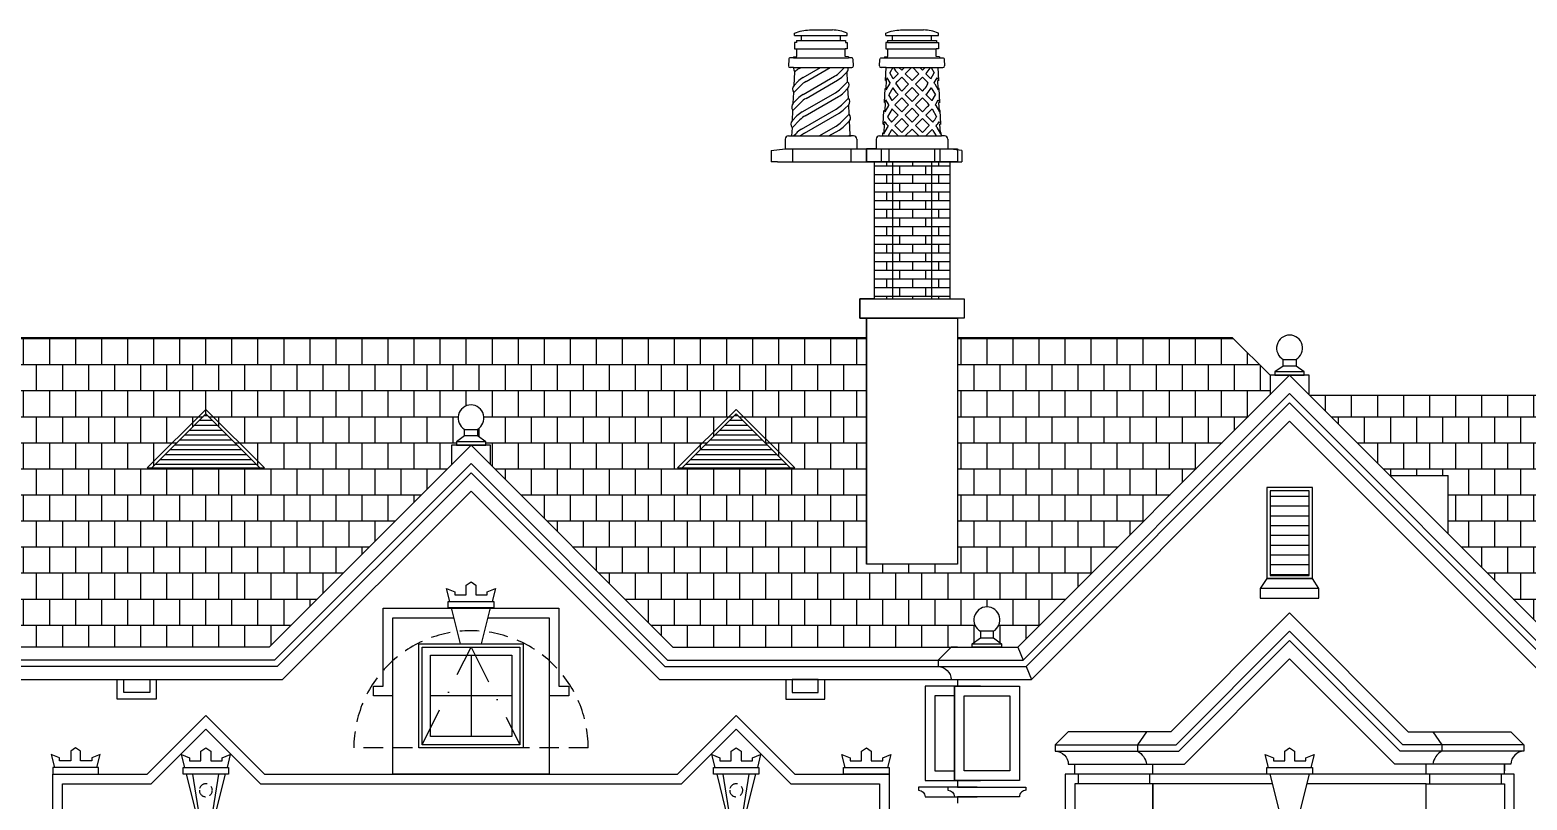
# Model space of a CAD drawing. Extents: x -1876 to 125, y 7132 to 7649.
# Drawn here: x -650.6 to -190.7, y 7373.9 to 7610.4 of the extents above; entities that cross this region are included whole.
import ezdxf

# ---------------------------------------------------------------- set-up
doc = ezdxf.new("R2010")
doc.units = 0
doc.header["$LTSCALE"] = 48
doc.header["$MEASUREMENT"] = 0
doc.linetypes.add('DASHDOT2', pattern=[0.5, 0.25, -0.125, 0, -0.125])
doc.linetypes.add('HIDDEN2', pattern=[0.1875, 0.125, -0.0625])
doc.layers.get('0').update_dxf_attribs({"linetype": 'CONTINUOUS'})
for name, color, linetype in [('CO1', 1, 'CONTINUOUS'), ('CO2', 2, 'CONTINUOUS'), ('CO253', 253, 'CONTINUOUS'), ('CO3', 3, 'CONTINUOUS'), ('CO4', 4, 'CONTINUOUS')]:
    doc.layers.add(name, color=color, linetype=linetype)
pattern_1 = [(0, (-528.555, 1387.609), (0, 8), []), (90, (-528.5552, 1387.609), (-4, 8), [8, -8])]

# ---------------------------------------------------------------- blocks, each defined once
blk = doc.blocks.new('SCONCE')
at = {"color": 1}
for p, q in [((-2.25, 0), (-4, 11)), ((2.25, 0), (4, 11))]:
    blk.add_line(p, q, dxfattribs=at)
blk.add_lwpolyline([(-6, 11), (6, 11), (3.25, 0), (-3.25, 0)], close=True)
at = {"color": 1, "linetype": 'HIDDEN2', "ltscale": 0.5}
blk.add_circle((0, 6), 2, dxfattribs=at)
blk = doc.blocks.new('VENT_TRIANGLE')
at = {"layer": 'CO253'}
h = blk.add_hatch(dxfattribs=at)
h.set_pattern_fill('ANSI31', color=256, scale=12, angle=315, style=0)
h.set_pattern_definition([(0, (4429.3664, -6184.9974), (4e-16, 1.5), [])])
h.paths.add_polyline_path([(16.59, 0), (0, 16.59), (-16.59, 0)])
for q in [(-18, 0), (18, 0)]:
    blk.add_line((0, 18), q)
at = {"layer": 'CO2'}
for p, q in [((0, 16.59), (-16.59, 0)), ((0, 16.59), (16.59, 0)), ((-18, 0), (18, 0))]:
    blk.add_line(p, q, dxfattribs=at)
blk = doc.blocks.new('CHIMNEY_POTS')
at = {"layer": 'CO1'}
for p, q in [((-20.732472, 28.677375), (-20.173669, 29)), ((-19.476405, 25.938464), (-14.173669, 29)), ((-18.555383, 24.738165), (-11.173669, 29)), ((-6.748815, 29), (-8.155766, 27.593049)), ((-5.937344, 27.690151), (-7.234745, 26.39275)), ((6.321482, 28.880815), (6.252671, 29)), ((6.390294, 29), (6.321482, 28.880815)), ((8.122344, 29), (7.187508, 27.380815)), ((10.818019, 28.156301), (9.97432, 29)), ((10.818019, 28.156301), (11.661719, 29)), ((11.87868, 27.095641), (13.783039, 29)), ((16.12132, 27.095641), (14.216961, 29)), ((17.181981, 28.156301), (16.338281, 29)), ((17.181981, 28.156301), (18.02568, 29)), ((19.575501, 28.814007), (19.682885, 29)), ((19.877656, 29), (20.812492, 27.380815)), ((21.609706, 29), (21.678518, 28.880815)), ((21.678518, 28.880815), (21.747329, 29)), ((-22.367787, 21.311267), (-20.212237, 23.466816)), ((-22.261217, 23.539157), (-21.133259, 24.667115)), ((-19.483274, 20.738345), (-9.81262, 26.3217)), ((-18.562253, 19.538047), (-8.891599, 25.121401)), ((-5.792309, 24.658126), (-7.913891, 22.536543)), ((6.321482, 25.880815), (5.808275, 24.991914)), ((7.036405, 23.989181), (5.959513, 22.12395)), ((7.230013, 24.307194), (6.321482, 25.880815)), ((8.232888, 25.570165), (7.187508, 27.380815)), ((8.307754, 25.646036), (9.757694, 27.095975)), ((9.335526, 23.660338), (9.02552, 24.197285)), ((9.508053, 24.725014), (10.818019, 26.03498)), ((9.757359, 27.095641), (9.695848, 27.157152)), ((12.93934, 23.91366), (10.818019, 26.03498)), ((10.818019, 21.79234), (12.93934, 23.91366)), ((14, 24.97432), (11.87868, 27.095641)), ((14, 24.97432), (16.12132, 27.095641)), ((15.06066, 23.91366), (17.181981, 26.03498)), ((17.181981, 21.79234), (15.06066, 23.91366)), ((18.491947, 24.725014), (17.181981, 26.03498)), ((18.242641, 27.095641), (18.304152, 27.157152)), ((19.692246, 25.646036), (18.242641, 27.095641)), ((18.664474, 23.660338), (18.97448, 24.197285)), ((19.767112, 25.570165), (20.812492, 27.380815)), ((20.769987, 24.307194), (21.678518, 25.880815)), ((20.963595, 23.989181), (22.040487, 22.12395)), ((21.678518, 25.880815), (22.191725, 24.991914)), ((-22.522113, 18.085012), (-21.140128, 19.466996)), ((-19.738889, 15.394614), (-9.570745, 21.265194)), ((-18.817867, 14.194315), (-8.649723, 20.064896)), ((-5.550433, 19.60162), (-7.672015, 17.480038)), ((-5.695468, 22.633645), (-6.992869, 21.336245)), ((5.959513, 19.12395), (5.488565, 18.308243)), ((5.959513, 22.12395), (5.693156, 22.585295)), ((6.742082, 17.768502), (5.959513, 19.12395)), ((8.091321, 22.816348), (6.825539, 20.62395)), ((7.860308, 18.831677), (6.825539, 20.62395)), ((7.988044, 18.962365), (9.757359, 20.73168)), ((8.135228, 22.739317), (8.091037, 22.815857)), ((9.188343, 18.041343), (10.818019, 19.671019)), ((9.757359, 20.73168), (9.406577, 21.082462)), ((10.818019, 21.79234), (10.606875, 22.003484)), ((12.93934, 17.549699), (10.818019, 19.671019)), ((11.87868, 20.73168), (14, 22.853)), ((14, 18.610359), (11.87868, 20.73168)), ((16.12132, 20.73168), (14, 22.853)), ((14, 18.610359), (16.12132, 20.73168)), ((15.06066, 17.549699), (17.181981, 19.671019)), ((17.181981, 21.79234), (17.393125, 22.003484)), ((18.811657, 18.041343), (17.181981, 19.671019)), ((18.242641, 20.73168), (18.593423, 21.082462)), ((20.011956, 18.962365), (18.242641, 20.73168)), ((19.864772, 22.739317), (19.908963, 22.815857)), ((19.908679, 22.816348), (21.174461, 20.62395)), ((20.139692, 18.831677), (21.174461, 20.62395)), ((21.257918, 17.768502), (22.040487, 19.12395)), ((22.040487, 22.12395), (22.306844, 22.585295)), ((22.040487, 19.12395), (22.511435, 18.308243)), ((-22.777728, 12.74128), (-21.395743, 14.123265)), ((-22.628683, 15.857121), (-20.219107, 18.266698)), ((-19.994504, 10.050882), (-9.328869, 16.208689)), ((-19.073482, 8.850583), (-8.407848, 15.00839)), ((-5.313357, 14.645447), (-7.678885, 12.279919)), ((-5.453593, 17.57714), (-6.750994, 16.279739)), ((5.597544, 15.367084), (5.369613, 15.761872)), ((6.716695, 17.30551), (5.597544, 15.367084)), ((7.854116, 16.275581), (6.46357, 13.867084)), ((6.549234, 13.718708), (6.46357, 13.867084)), ((7.668334, 12.278693), (9.757359, 14.367719)), ((9.757359, 14.367719), (8.013431, 16.111647)), ((10.818019, 15.428379), (9.213729, 17.032669)), ((10.818019, 15.428379), (12.93934, 17.549699)), ((11.87868, 14.367719), (14, 16.489039)), ((14, 12.246398), (11.87868, 14.367719)), ((16.12132, 14.367719), (14, 16.489039)), ((14, 12.246398), (16.12132, 14.367719)), ((17.181981, 15.428379), (15.06066, 17.549699)), ((17.181981, 15.428379), (18.786271, 17.032669)), ((18.242641, 14.367719), (19.986569, 16.111647)), ((20.331666, 12.278693), (18.242641, 14.367719)), ((20.145884, 16.275581), (21.53643, 13.867084)), ((21.283305, 17.30551), (22.402456, 15.367084)), ((21.450766, 13.718708), (21.53643, 13.867084)), ((22.402456, 15.367084), (22.630387, 15.761872)), ((-22.884298, 10.51339), (-20.474722, 12.922966)), ((-14.546736, 8), (-9.335739, 11.00857)), ((-11.546736, 8), (-8.414717, 9.808271)), ((-5.216517, 12.620967), (-6.757863, 11.07962)), ((5.606166, 12.382018), (5.168855, 11.624572)), ((6.396985, 10.621839), (5.236477, 8.61178)), ((7.597284, 9.700817), (6.615316, 8)), ((6.681967, 11.07915), (6.620285, 11.140832)), ((9.761117, 8), (7.771959, 9.989158)), ((10.818019, 9.064418), (8.696699, 11.185738)), ((8.868633, 11.357672), (10.818019, 13.307058)), ((12.93934, 11.185738), (10.818019, 13.307058)), ((10.818019, 9.064418), (12.93934, 11.185738)), ((11.904871, 8.029948), (14, 10.125078)), ((16.095129, 8.029948), (14, 10.125078)), ((15.06066, 11.185738), (17.181981, 13.307058)), ((17.181981, 9.064418), (15.06066, 11.185738)), ((19.131367, 11.357672), (17.181981, 13.307058)), ((17.181981, 9.064418), (19.300687, 11.183125)), ((18.238883, 8), (20.228041, 9.989158)), ((20.402716, 9.700817), (21.384684, 8)), ((21.318033, 11.07915), (21.379715, 11.140832)), ((21.603015, 10.621839), (22.763523, 8.61178)), ((22.393834, 12.382018), (22.831145, 11.624572)), ((-22.430891, 8), (-21.651358, 8.779533)), ((5.156088, 8.747893), (5.044793, 8.940662)), ((9.753602, 8), (9.757359, 8.003758)), ((11.882437, 8), (11.87868, 8.003758)), ((16.117563, 8), (16.12132, 8.003758)), ((18.246398, 8), (18.242641, 8.003758)), ((22.843912, 8.747893), (22.955207, 8.940662))]:
    blk.add_line(p, q, dxfattribs=at)
for centre, start, end in [((-16.732472, 21.749171), 120, 131.768214), ((15.352702, 32.814007), 208.473408, 225), ((12.647298, 32.814007), 315, 330), ((-15.476405, 19.010261), 120, 135), ((-14.555383, 17.809962), 120, 135), ((-13.81262, 33.249903), 300, 315), ((-12.891599, 32.049604), 300, 315), ((13.964609, 19.989181), 147.333276, 150), ((13.964609, 19.989181), 135, 135.763402), ((15.164907, 19.06816), 135, 140.123074), ((16.26373, 27.660338), 210, 225), ((11.73627, 27.660338), 315, 330), ((12.835093, 19.06816), 39.876926, 45), ((14.035391, 19.989181), 44.236598, 45), ((14.035391, 19.989181), 30, 32.666724), ((-15.483274, 13.810142), 120, 135), ((-14.562253, 12.609843), 120, 135), ((-13.570745, 28.193398), 300, 315), ((-12.649723, 26.993099), 300, 315), ((13.644898, 13.30551), 135, 136.308846), ((15.063431, 26.739317), 210, 225), ((12.936569, 26.739317), 315, 330), ((14.355102, 13.30551), 43.691154, 45), ((-15.738889, 8.46641), 120, 135), ((-14.817867, 7.266112), 120, 135), ((-13.328869, 23.136892), 300, 315), ((-12.407848, 21.936593), 300, 315), ((13.644898, 13.30551), 147.894313, 150), ((13.670285, 21.768502), 210, 211.761949), ((13.670285, 21.768502), 223.362759, 225), ((14.845197, 12.384489), 135, 139.763123), ((14.870584, 22.689523), 219.954582, 225), ((13.129416, 22.689523), 315, 320.045418), ((13.154803, 12.384489), 40.236877, 45), ((14.329715, 21.768502), 315, 316.637241), ((14.329715, 21.768502), 328.238051, 330), ((14.355102, 13.30551), 30, 32.105687), ((-15.994504, 3.122679), 120, 135), ((-13.335739, 17.936773), 300, 315), ((-12.414717, 16.736475), 300, 315), ((12.277139, 16.797687), 213.501483, 225), ((13.325188, 6.621839), 146.136654, 150), ((13.477437, 17.718708), 210, 223.131269), ((14.525487, 5.700817), 147.585359, 150), ((13.325188, 6.621839), 135, 135.327104), ((14.525487, 5.700817), 135, 136.741708), ((13.474513, 5.700817), 43.258292, 45), ((13.474513, 5.700817), 30, 32.414641), ((14.674812, 6.621839), 44.703369, 45), ((14.522563, 17.718708), 316.868731, 330), ((14.674812, 6.621839), 30, 33.863346), ((15.722861, 16.797687), 315, 326.498517), ((-15.073482, 1.92238), 120, 130.562022), ((-9.575801, 14.911423), 300, 304.7852), ((12.084291, 12.747893), 210, 211.132181), ((15.915709, 12.747893), 328.867819, 330)]:
    blk.add_arc(centre, 8, start, end, dxfattribs=at)
at = {"layer": 'CO2'}
for p, q in [((-20, 37.345872), (-20, 38.895862)), ((-8, 37.345872), (-8, 38.895862)), ((8, 37.345872), (8, 38.895862)), ((20, 37.345872), (20, 38.895862)), ((-21.410324, 34.788388), (-6.589676, 34.788388)), ((6.482992, 36.725875), (21.517008, 36.725875)), ((6.589676, 34.788388), (21.410324, 34.788388)), ((-22.425436, 32), (-5.574564, 32)), ((-22.390917, 29), (-5.631955, 29)), ((5.574564, 32), (22.425436, 32)), ((6, 29), (22, 29)), ((-23, 8), (-4.754348, 8)), ((4.995475, 8), (23, 8)), ((-25, 4), (-3, 4)), ((-22.656854, 0), (-22.656854, 4)), ((-4.656854, 0), (-4.656854, 4)), ((0, 0), (0, 4)), ((3, 4), (25, 4)), ((4.656854, 0), (4.656854, 4)), ((22.656854, 0), (22.656854, 4))]:
    blk.add_line(p, q, dxfattribs=at)
at = {"layer": 'CO3'}
blk.add_line((-27.313708, 0), (27.313708, 0), dxfattribs=at)
at = {"layer": 'CO4'}
for p, q in [((-22.085718, 38.895862), (-5.914282, 38.895862)), ((-21.517008, 37.345872), (-6.482992, 37.345872)), ((-17.516437, 40.547125), (-10.483563, 40.547125)), ((5.914282, 38.895862), (22.085718, 38.895862)), ((6.482992, 37.345872), (21.517008, 37.345872)), ((10.483563, 40.547125), (17.516437, 40.547125)), ((-22.425436, 32.338015), (-22.425436, 32)), ((-22.085718, 34.788388), (-21.410324, 34.788388)), ((-5.914282, 34.788388), (-6.589676, 34.788388)), ((-5.574564, 32.338015), (-5.574564, 32)), ((5.574564, 32.338015), (5.574564, 32)), ((5.914282, 34.788388), (6.589676, 34.788388)), ((22.085718, 34.788388), (21.410324, 34.788388)), ((22.425436, 32.338015), (22.425436, 32)), ((-22.390917, 29), (-23.5, 29)), ((-22.425436, 32.143001), (-22.425436, 32)), ((-5.631955, 29), (-4.5, 29)), ((6, 29), (4.5, 29)), ((5.574564, 32.143001), (5.574564, 32)), ((5.808275, 24.991914), (6, 29)), ((22.190784, 24.993545), (22, 29)), ((22, 29), (23.5, 29)), ((5.808275, 24.991914), (6.05799, 24.979969)), ((6.05799, 24.979969), (5.94287, 22.57335)), ((22.190784, 24.993545), (21.941067, 24.981653)), ((22.05585, 22.571192), (21.941067, 24.981653)), ((5.488565, 18.308243), (5.693156, 22.585295)), ((5.693156, 22.585295), (5.94287, 22.57335)), ((22.305567, 22.583083), (22.05585, 22.571192)), ((22.508924, 18.312592), (22.305567, 22.583083)), ((5.168855, 11.624572), (5.366767, 15.762008)), ((5.369613, 15.761872), (5.616482, 15.750063)), ((5.488565, 18.308243), (5.738279, 18.296298)), ((5.738279, 18.296298), (5.616482, 15.750063)), ((22.511435, 18.308243), (22.259419, 18.296242)), ((22.38067, 15.749981), (22.259419, 18.296242)), ((22.630387, 15.761872), (22.38067, 15.749981)), ((22.827065, 11.63164), (22.630387, 15.761872)), ((-22.884298, 10.51339), (-23.004525, 8)), ((5.168855, 11.624572), (5.418569, 11.612627)), ((5.418569, 11.612627), (5.290196, 8.928923)), ((22.827065, 11.63164), (22.577348, 11.619748)), ((22.705205, 8.934755), (22.577348, 11.619748)), ((-25, 7), (-25, 4)), ((-24, 8), (-23.004525, 8)), ((-4, 8), (-4.754348, 8)), ((-3, 7), (-3, 4)), ((2.995475, 7), (2.995475, 4)), ((3.995475, 8), (4.99095, 8)), ((4.995475, 8), (5.040481, 8.940868)), ((5.044793, 8.940662), (5.290196, 8.928923)), ((22.954922, 8.946646), (22.705205, 8.934755)), ((23, 8), (22.954922, 8.946646)), ((24, 8), (23.004525, 8)), ((25, 7), (25, 4)), ((-29.3125, 3.5), (-25, 4)), ((-29.3125, 3.5), (-29.3125, 0)), ((-27.313708, 0), (-29.3125, 0)), ((-3, 4), (3, 4)), ((29.3125, 3.5), (25, 4)), ((27.313708, 0), (29.3125, 0)), ((29.3125, 3.5), (29.3125, 0))]:
    blk.add_line(p, q, dxfattribs=at)
for points in [[(-22.085718, 38.895862), (-22.085718, 39.567524, -0.10599), (-17.516437, 40.547125, -0.10599)], [(-5.914282, 38.895862), (-5.914282, 39.567524, 0.10599), (-10.483563, 40.547125, 0.10599)], [(5.914282, 38.895862), (5.914282, 39.567524, -0.10599), (10.483563, 40.547125, -0.10599)], [(22.085718, 38.895862), (22.085718, 39.567524, 0.10599), (17.516437, 40.547125, 0.10599)], [(-22.425436, 32), (-23.375, 32, 0.414214), (-23.875, 31.5), (-24, 29.5)], [(-4, 29.5), (-4.125, 31.5, 0.414214), (-4.625, 32), (-5.574564, 32)], [(4, 29.5), (4.125, 31.5, -0.414214), (4.625, 32), (5.574564, 32)], [(22.425436, 32), (23.375, 32, -0.414214), (23.875, 31.5), (24, 29.5)]]:
    blk.add_lwpolyline(points, format="xyb", dxfattribs=at)
for points in [[(-21.517008, 37.345872), (-21.517008, 37.345872), (-21.517008, 37.345872), (-21.517008, 36.725875), (-22.085718, 36.725875), (-22.085718, 34.788388)], [(-6.482992, 37.345872), (-6.482992, 37.345872), (-6.482992, 37.345872), (-6.482992, 36.725875), (-5.914282, 36.725875), (-5.914282, 34.788388)], [(6.482992, 37.345872), (6.482992, 37.345872), (6.482992, 37.345872), (6.482992, 36.725875), (5.914282, 36.725875), (5.914282, 34.788388)], [(21.517008, 37.345872), (21.517008, 37.345872), (21.517008, 37.345872), (21.517008, 36.725875), (22.085718, 36.725875), (22.085718, 34.788388)], [(-22.425436, 32.338015), (-21.410324, 32.408999), (-21.410324, 34.788388)], [(-5.574564, 32.338015), (-6.589676, 32.408999), (-6.589676, 34.788388)], [(5.574564, 32.338015), (6.589676, 32.408999), (6.589676, 34.788388)], [(22.425436, 32.338015), (21.410324, 32.408999), (21.410324, 34.788388)], [(-22.261217, 23.539157), (-22.061423, 27.715937)], [(-5.792309, 24.658126), (-5.937344, 27.690151)], [(-22.522113, 18.085012), (-22.367787, 21.311267)], [(-5.550433, 19.60162), (-5.695468, 22.633645)], [(-22.777728, 12.74128), (-22.628683, 15.857121)], [(-5.313357, 14.645447), (-5.453593, 17.57714)], [(-5.011789, 8.34105), (-5.216517, 12.620967)]]:
    blk.add_lwpolyline(points, dxfattribs=at)
for centre, radius, start, end in [((-23.5, 29.5), 0.5, 180, 270), ((-20.641794, 28.764524), 1.764902, 172.332627, 216.450862), ((-7.090552, 28.649544), 1.500108, 320.241773, 13.510324), ((-4.5, 29.5), 0.5, 270, 0), ((4.5, 29.5), 0.5, 180, 270), ((23.5, 29.5), 0.5, 270, 0), ((-20.948158, 22.359853), 1.764902, 138.071881, 216.450862), ((-6.848677, 23.593038), 1.500108, 320.241773, 45.235484), ((-6.606801, 18.536533), 1.500108, 320.241773, 45.235484), ((-21.209055, 16.905708), 1.764902, 138.071881, 216.450862), ((-6.369725, 13.58036), 1.500108, 320.241773, 45.235484), ((-21.46467, 11.561976), 1.764902, 138.071881, 216.450862), ((-24, 7), 1, 90, 180), ((-6.068157, 7.275963), 1.500108, 28.85907, 45.235484), ((-4, 7), 1, 0, 90), ((3.995475, 7), 1, 90, 180), ((24, 7), 1, 0, 90)]:
    blk.add_arc(centre, radius, start, end, dxfattribs=at)

msp = doc.modelspace()

# ---------------------------------------------------------------- hatches: boundary and pattern name
at = {"layer": 'CO1'}
h = msp.add_hatch(dxfattribs=at)
h.set_pattern_fill('ANSI31', color=256, scale=24, angle=135, style=0)
h.set_pattern_definition([(0, (3333.1224, 6648.1876), (4e-16, -3), [])])
h.paths.add_polyline_path([(-257.6, 7442.87), (-257.6, 7468.87), (-269.6, 7468.87), (-269.6, 7442.87)])
at = {"layer": 'CO253'}
h = msp.add_hatch(dxfattribs=at)
h.set_pattern_fill('AR-BRSTD', color=256, style=0)
h.set_pattern_definition([(0, (-4363.327, 6603.1876), (0, 2.667), []), (90, (-4363.327, 6603.1876), (-4, 2.667), [2.667, -2.667])])
h.paths.add_polyline_path([(-385.6, 7569.84), (-391.26, 7569.84), (-391.26, 7527.84), (-385.6, 7527.84)])
h.paths.add_polyline_path([(-385.6, 7527.84), (-373.6, 7527.84), (-373.6, 7569.84), (-385.6, 7569.84)])
h.paths.add_polyline_path([(-373.6, 7527.84), (-367.95, 7527.84), (-367.95, 7569.84), (-373.6, 7569.84)])
h = msp.add_hatch(dxfattribs=at)
h.set_pattern_fill('AR-B88', color=256, style=0)
h.set_pattern_definition(pattern_1)
h.paths.add_polyline_path([(-521.1, 7476.9), (-521.1, 7482.9), (-519.6, 7482.9), (-519.6, 7483.9), (-517.1, 7485.72), (-517.1, 7487.75, -3.732051), (-513.1, 7487.75), (-513.1, 7485.72), (-510.6, 7483.9), (-510.6, 7482.9), (-509.1, 7482.9), (-509.1, 7476.9), (-453.08, 7420.87), (-361.1, 7420.87), (-361.1, 7421.87), (-358.6, 7423.69), (-358.6, 7425.72, -3.732051), (-354.6, 7425.72), (-354.6, 7423.69), (-352.1, 7421.87), (-352.1, 7420.87), (-347.07, 7420.87), (-269.6, 7498.34), (-269.6, 7504.34), (-281.1, 7515.84), (-351.86, 7515.84), (-351.86, 7488.79, -0.414214), (-363.86, 7476.79), (-365.6, 7476.79), (-365.6, 7446.34), (-393.6, 7446.34), (-393.6, 7476.79), (-394.18, 7476.79, -0.414214), (-406.18, 7488.79), (-406.18, 7515.84), (-774.5, 7515.84), (-774.5, 7472.87), (-768.08, 7472.87), (-768.08, 7466.87), (-754.08, 7466.87), (-754.08, 7472.87), (-725.21, 7472.87), (-725.21, 7466.87), (-731.2, 7466.87), (-731.2, 7456.87), (-729.2, 7456.87), (-725.2, 7452.87), (-725.2, 7452.87), (-725.2, 7450.87, 0.414214), (-729.2, 7446.87), (-731.2, 7446.87), (-731.2, 7436.87), (-720.6, 7436.87), (-720.6, 7430.87), (-704.6, 7430.87), (-704.6, 7436.87), (-690.6, 7436.87), (-690.6, 7430.87), (-676.6, 7430.87), (-676.6, 7436.87), (-658.6, 7436.87), (-658.6, 7430.87), (-664.6, 7430.87), (-664.6, 7421.87), (-664.6, 7420.87), (-577.13, 7420.87)])
h.paths.add_polyline_path([(-613.16, 7475.86), (-596.57, 7492.44), (-579.99, 7475.86)], flags=16)
h.paths.add_polyline_path([(-450.22, 7475.86), (-433.63, 7492.44), (-417.05, 7475.86)], flags=16)
h.paths.add_polyline_path([(-393.6, 7515.84), (-406.18, 7515.84), (-406.18, 7488.79, 0.414214), (-394.18, 7476.79), (-393.6, 7476.79)], flags=17)
h.paths.add_polyline_path([(-351.86, 7515.84), (-365.6, 7515.84), (-365.6, 7476.79), (-363.86, 7476.79, 0.414214), (-351.86, 7488.79)], flags=16)
h = msp.add_hatch(dxfattribs=at)
h.set_pattern_fill('AR-B88', color=256, style=0)
h.set_pattern_definition(pattern_1)
h.paths.add_polyline_path([(-89.6, 7420.87), (25.34, 7420.87), (-6.12, 7498.19), (-89.6, 7498.19)])
h.paths.add_polyline_path([(-89.6, 7498.19), (-257.45, 7498.19), (-232.85, 7473.59), (-214.85, 7473.59), (-214.85, 7455.59), (-180.13, 7420.87), (-175.1, 7420.87), (-175.1, 7421.87), (-172.6, 7423.69), (-172.6, 7425.72, -3.732051), (-168.6, 7425.72), (-168.6, 7423.69), (-166.1, 7421.87), (-166.1, 7420.87), (-89.6, 7420.87)])
h.paths.add_polyline_path([(-137.35, 7449.59), (-173.35, 7449.59), (-155.35, 7467.59)], flags=16)

# ---------------------------------------------------------------- linework, layer by layer
at = {"layer": 'CO1'}
for p, q in [((-263.6, 7498.69), (-345.42, 7416.87)), ((-263.6, 7498.69), (-181.79, 7416.87)), ((-263.6, 7495.86), (-344.59, 7414.87)), ((-263.6, 7495.86), (-182.62, 7414.87)), ((-515.1, 7477.24), (-575.47, 7416.87)), ((-515.1, 7474.41), (-574.65, 7414.87)), ((-515.1, 7477.24), (-454.73, 7416.87)), ((-515.1, 7474.41), (-455.56, 7414.87)), ((-254.6, 7438.87), (-272.6, 7438.87)), ((-263.6, 7425.69), (-298.42, 7390.87)), ((-263.6, 7425.69), (-228.79, 7390.87)), ((-347.07, 7420.87), (-345.42, 7416.87)), ((-263.6, 7422.86), (-297.59, 7388.87)), ((-263.6, 7422.86), (-229.62, 7388.87)), ((-575.47, 7416.87), (-734.99, 7416.87)), ((-574.65, 7414.87), (-734.99, 7414.87)), ((-455.56, 7414.87), (-344.59, 7414.87)), ((-454.73, 7416.87), (-345.42, 7416.87)), ((-344.59, 7414.87), (-342.93, 7410.87)), ((-335.6, 7390.87), (-298.42, 7390.87)), ((-335.6, 7388.87), (-297.59, 7388.87)), ((-191.6, 7388.87), (-229.62, 7388.87)), ((-191.6, 7390.87), (-228.79, 7390.87))]:
    msp.add_line(p, q, dxfattribs=at)
at = {"layer": 'CO1', "linetype": 'HIDDEN2'}
msp.add_lwpolyline([(-551.1, 7389.87, -1), (-479.1, 7389.87)], format="xyb", close=True, dxfattribs=at)
at = {"layer": 'CO1'}
for points in [[(-500.1, 7390.87), (-530.1, 7390.87), (-530.1, 7420.87), (-500.1, 7420.87)], [(-363.6, 7405.87), (-349.6, 7405.87), (-349.6, 7382.87), (-363.6, 7382.87)]]:
    msp.add_lwpolyline(points, close=True, dxfattribs=at)
msp.add_lwpolyline([(-366.6, 7405.87), (-372.6, 7405.87), (-372.6, 7382.87), (-366.6, 7382.87)], dxfattribs=at)
at = {"layer": 'CO2'}
for p, q in [((-386.6, 7569.84), (-386.6, 7573.84)), ((-372.6, 7569.84), (-372.6, 7573.84)), ((-385.6, 7569.84), (-385.6, 7527.84)), ((-373.6, 7569.84), (-373.6, 7527.84)), ((-263.6, 7490.2), (-342.93, 7410.87)), ((-263.6, 7490.2), (-184.27, 7410.87)), ((-232.85, 7473.59), (-214.85, 7473.59)), ((-214.85, 7455.59), (-214.85, 7473.59)), ((-515.1, 7468.76), (-572.99, 7410.87)), ((-515.1, 7468.76), (-457.22, 7410.87)), ((-262.6, 7441.87), (-256.6, 7441.87)), ((-515.1, 7418.37), (-515.1, 7393.37)), ((-263.6, 7417.2), (-295.93, 7384.87)), ((-263.6, 7417.2), (-231.27, 7384.87)), ((-662.6, 7410.87), (-572.99, 7410.87)), ((-457.22, 7410.87), (-342.93, 7410.87)), ((-502.6, 7405.87), (-527.6, 7405.87)), ((-614.57, 7381.87), (-596.57, 7399.87)), ((-614.57, 7381.87), (-596.57, 7399.87)), ((-578.57, 7381.87), (-596.57, 7399.87)), ((-451.63, 7381.87), (-433.63, 7399.87)), ((-451.63, 7381.87), (-433.63, 7399.87)), ((-415.63, 7381.87), (-433.63, 7399.87)), ((-613.33, 7378.87), (-596.57, 7395.63)), ((-613.33, 7378.87), (-596.57, 7395.63)), ((-579.81, 7378.87), (-596.57, 7395.63)), ((-450.39, 7378.87), (-433.63, 7395.63)), ((-450.39, 7378.87), (-433.63, 7395.63)), ((-416.88, 7378.87), (-433.63, 7395.63)), ((-329.6, 7384.87), (-295.93, 7384.87)), ((-329.6, 7381.87), (-329.6, 7384.87)), ((-305.6, 7381.87), (-305.6, 7384.87)), ((-197.6, 7384.87), (-231.27, 7384.87)), ((-221.6, 7381.87), (-221.6, 7384.87)), ((-197.6, 7381.87), (-197.6, 7384.87)), ((-328.6, 7381.87), (-328.6, 7378.87)), ((-306.6, 7381.87), (-306.6, 7378.87)), ((-220.6, 7381.87), (-220.6, 7378.87)), ((-198.6, 7381.87), (-198.6, 7378.87))]:
    msp.add_line(p, q, dxfattribs=at)
at = {"layer": 'CO2', "color": 2}
for p, q in [((-518.35, 7421.87), (-521.1, 7432.87)), ((-511.85, 7421.87), (-509.1, 7432.87))]:
    msp.add_line(p, q, dxfattribs=at)
at = {"layer": 'CO2'}
for points in [[(-393.6, 7573.84), (-365.6, 7573.84), (-365.6, 7569.84), (-393.6, 7569.84)], [(-395.6, 7527.84), (-363.6, 7527.84), (-363.6, 7521.84), (-395.6, 7521.84)], [(-393.6, 7521.84), (-365.6, 7521.84), (-365.6, 7446.34), (-393.6, 7446.34)], [(-261.6, 7507.16), (-265.6, 7507.16), (-265.6, 7509.16), (-261.6, 7509.16)], [(-268.1, 7504.34), (-259.1, 7504.34), (-259.1, 7505.34), (-268.1, 7505.34)], [(-519.6, 7482.9), (-510.6, 7482.9), (-510.6, 7483.9), (-519.6, 7483.9)], [(-513.1, 7485.72), (-517.1, 7485.72), (-517.1, 7487.72), (-513.1, 7487.72)], [(-256.6, 7469.87), (-270.6, 7469.87), (-270.6, 7441.87), (-256.6, 7441.87)], [(-257.6, 7468.87), (-269.6, 7468.87), (-269.6, 7442.87), (-257.6, 7442.87)], [(-508.1, 7432.87), (-522.1, 7432.87), (-522.1, 7434.87), (-508.1, 7434.87)], [(-358.6, 7423.69), (-354.6, 7423.69), (-354.6, 7425.69), (-358.6, 7425.69)], [(-499.1, 7389.87), (-531.1, 7389.87), (-531.1, 7421.87), (-499.1, 7421.87)], [(-352.1, 7420.87), (-361.1, 7420.87), (-361.1, 7421.87), (-352.1, 7421.87)], [(-502.6, 7393.37), (-527.6, 7393.37), (-527.6, 7418.37), (-502.6, 7418.37)], [(-621.8, 7410.87), (-613.8, 7410.87), (-613.8, 7406.87), (-621.8, 7406.87)], [(-408.41, 7410.87), (-416.41, 7410.87), (-416.41, 7406.87), (-408.41, 7406.87)], [(-366.6, 7408.87), (-346.6, 7408.87), (-346.6, 7379.87), (-366.6, 7379.87)], [(-643.57, 7381.87), (-629.57, 7381.87), (-629.57, 7383.87), (-643.57, 7383.87)], [(-589.57, 7381.87), (-603.57, 7381.87), (-603.57, 7383.87), (-589.57, 7383.87)], [(-426.63, 7381.87), (-440.63, 7381.87), (-440.63, 7383.87), (-426.63, 7383.87)], [(-386.63, 7381.87), (-400.63, 7381.87), (-400.63, 7383.87), (-386.63, 7383.87)], [(-256.6, 7381.87), (-270.6, 7381.87), (-270.6, 7383.87), (-256.6, 7383.87)]]:
    msp.add_lwpolyline(points, close=True, dxfattribs=at)
for points in [[(-259.1, 7505.34), (-261.6, 7507.16), (-265.6, 7507.16), (-268.1, 7505.34)], [(-257.6, 7498.34), (-257.6, 7504.34), (-269.6, 7504.34), (-269.6, 7498.34)], [(-510.6, 7483.9), (-513.1, 7485.72), (-517.1, 7485.72), (-519.6, 7483.9)], [(-509.1, 7476.9), (-509.1, 7482.9), (-521.1, 7482.9), (-521.1, 7476.9)], [(-521.6, 7434.87), (-522.6, 7438.87), (-520.1, 7437.87), (-520.1, 7436.87), (-516.6, 7436.87), (-516.6, 7439.87), (-515.1, 7440.87), (-513.6, 7439.87), (-513.6, 7436.87), (-510.1, 7436.87), (-510.1, 7437.87), (-507.6, 7438.87), (-508.6, 7434.87)], [(-270.6, 7441.87), (-270.6, 7441.87), (-272.6, 7438.87), (-272.6, 7435.87), (-254.6, 7435.87), (-254.6, 7438.87), (-256.6, 7441.87), (-270.6, 7441.87)], [(-539.1, 7405.83), (-545.1, 7405.83), (-545.1, 7408.83), (-542.1, 7408.83), (-542.1, 7432.83), (-488.1, 7432.83), (-488.1, 7408.83), (-485.1, 7408.83), (-485.1, 7405.83), (-491.1, 7405.83)], [(-509.85, 7429.87), (-491.1, 7429.87), (-491.1, 7381.87), (-539.1, 7381.87), (-539.1, 7429.87), (-520.35, 7429.87)], [(-361.1, 7421.87), (-358.6, 7423.69), (-354.6, 7423.69), (-352.1, 7421.87)], [(-611.8, 7410.87), (-611.8, 7404.87), (-623.8, 7404.87), (-623.8, 7410.87)], [(-418.41, 7410.87), (-418.41, 7404.87), (-406.41, 7404.87), (-406.41, 7410.87)], [(-358.6, 7408.87), (-375.6, 7408.87), (-375.6, 7379.87), (-358.6, 7379.87)], [(-630.07, 7383.87), (-629.07, 7387.87), (-631.57, 7386.87), (-631.57, 7385.87), (-635.07, 7385.87), (-635.07, 7388.87), (-636.57, 7389.87), (-638.07, 7388.87), (-638.07, 7385.87), (-641.57, 7385.87), (-641.57, 7386.87), (-644.07, 7387.87), (-643.07, 7383.87)], [(-603.07, 7383.87), (-604.07, 7387.87), (-601.57, 7386.87), (-601.57, 7385.87), (-598.07, 7385.87), (-598.07, 7388.87), (-596.57, 7389.87), (-595.07, 7388.87), (-595.07, 7385.87), (-591.57, 7385.87), (-591.57, 7386.87), (-589.07, 7387.87), (-590.07, 7383.87)], [(-440.13, 7383.87), (-441.13, 7387.87), (-438.63, 7386.87), (-438.63, 7385.87), (-435.13, 7385.87), (-435.13, 7388.87), (-433.63, 7389.87), (-432.13, 7388.87), (-432.13, 7385.87), (-428.63, 7385.87), (-428.63, 7386.87), (-426.13, 7387.87), (-427.13, 7383.87)], [(-400.13, 7383.87), (-401.13, 7387.87), (-398.63, 7386.87), (-398.63, 7385.87), (-395.13, 7385.87), (-395.13, 7388.87), (-393.63, 7389.87), (-392.13, 7388.87), (-392.13, 7385.87), (-388.63, 7385.87), (-388.63, 7386.87), (-386.13, 7387.87), (-387.13, 7383.87)], [(-270.1, 7383.87), (-271.1, 7387.87), (-268.6, 7386.87), (-268.6, 7385.87), (-265.1, 7385.87), (-265.1, 7388.87), (-263.6, 7389.87), (-262.1, 7388.87), (-262.1, 7385.87), (-258.6, 7385.87), (-258.6, 7386.87), (-256.1, 7387.87), (-257.1, 7383.87)], [(-640.57, 7364.87), (-646.57, 7364.87), (-646.57, 7367.87), (-643.57, 7367.87), (-643.57, 7381.87), (-614.57, 7381.87)], [(-640.57, 7300.87), (-640.57, 7378.87), (-613.33, 7378.87)], [(-579.81, 7378.87), (-450.39, 7378.87)], [(-578.57, 7381.87), (-451.63, 7381.87)], [(-416.88, 7378.87), (-389.63, 7378.87), (-389.63, 7300.87)], [(-415.63, 7381.87), (-386.63, 7381.87), (-386.63, 7367.87), (-383.63, 7367.87), (-383.63, 7364.87), (-389.63, 7364.87)], [(-197.6, 7364.87), (-191.6, 7364.87), (-191.6, 7367.87), (-194.6, 7367.87), (-194.6, 7381.87), (-332.6, 7381.87), (-332.6, 7367.87), (-335.6, 7367.87), (-335.6, 7364.87), (-329.6, 7364.87)], [(-305.6, 7256.87), (-305.6, 7378.87), (-329.6, 7378.87), (-329.6, 7256.87)], [(-268.85, 7378.87), (-305.6, 7378.87), (-305.6, 7300.87)], [(-266.85, 7370.87), (-269.6, 7381.87)], [(-257.6, 7381.87), (-260.35, 7370.87)], [(-221.6, 7300.87), (-221.6, 7378.87), (-258.35, 7378.87)], [(-221.6, 7256.87), (-221.6, 7378.87), (-197.6, 7378.87), (-197.6, 7256.87)]]:
    msp.add_lwpolyline(points, dxfattribs=at)
for points in [[(-305.6, 7394.87), (-307.6, 7394.87), (-310.35, 7390.87), (-310.35, 7388.87, -0.245462), (-307.6, 7384.87), (-305.6, 7384.87)], [(-221.6, 7394.87), (-219.6, 7394.87), (-216.85, 7390.87), (-216.85, 7388.87, 0.245462), (-219.6, 7384.87), (-221.6, 7384.87)], [(-359.6, 7377.87), (-377.6, 7377.87), (-377.6, 7376.87, -0.414214), (-375.6, 7374.87), (-359.6, 7374.87)], [(-365.6, 7377.87), (-344.6, 7377.87), (-344.6, 7376.87, 0.414214), (-346.6, 7374.87), (-365.6, 7374.87)]]:
    msp.add_lwpolyline(points, format="xyb", dxfattribs=at)
for centre in [(-263.6, 7512.66), (-515.1, 7491.22), (-356.6, 7429.19)]:
    msp.add_arc(centre, 4, 298.955, 241.045, dxfattribs=at)
at = {"layer": 'CO253', "linetype": 'DASHDOT2'}
msp.add_lwpolyline([(-530.1, 7390.87), (-515.1, 7420.87), (-500.1, 7390.87)], dxfattribs=at)
at = {"layer": 'CO4'}
for p, q in [((-390.61, 7573.84), (-393.6, 7573.84)), ((-393.6, 7573.84), (-393.6, 7569.84)), ((-368.6, 7573.84), (-365.6, 7573.84)), ((-365.6, 7573.84), (-365.6, 7569.84)), ((-393.6, 7569.84), (-391.26, 7569.84)), ((-391.26, 7569.84), (-391.26, 7527.84)), ((-367.95, 7569.84), (-367.95, 7527.84)), ((-365.6, 7569.84), (-367.95, 7569.84)), ((-393.6, 7515.84), (-774.5, 7515.84)), ((-281.1, 7515.84), (-365.6, 7515.84)), ((-269.6, 7504.34), (-281.1, 7515.84)), ((-347.07, 7420.87), (-263.6, 7504.34)), ((-180.13, 7420.87), (-263.6, 7504.34)), ((-257.45, 7498.19), (-2.6, 7498.19)), ((-577.13, 7420.87), (-515.1, 7482.9)), ((-453.08, 7420.87), (-515.1, 7482.9)), ((-300.07, 7394.87), (-263.6, 7431.34)), ((-227.13, 7394.87), (-263.6, 7431.34)), ((-577.13, 7420.87), (-676.6, 7420.87)), ((-453.08, 7420.87), (-347.07, 7420.87)), ((-365.6, 7420.87), (-347.07, 7420.87)), ((-365.6, 7410.87), (-365.6, 7408.87)), ((-300.07, 7394.87), (-329.6, 7394.87)), ((-227.13, 7394.87), (-197.6, 7394.87)), ((-197.6, 7384.87), (-197.6, 7382.87)), ((-365.6, 7379.87), (-365.6, 7377.87)), ((-365.6, 7374.87), (-365.6, 7372.87))]:
    msp.add_line(p, q, dxfattribs=at)
for points in [[(-391.26, 7527.84), (-395.6, 7527.84), (-395.6, 7521.84), (-393.6, 7521.84), (-393.6, 7446.34)], [(-367.95, 7527.84), (-363.6, 7527.84), (-363.6, 7521.84), (-365.6, 7521.84), (-365.6, 7446.34)], [(-365.6, 7408.87), (-366.6, 7408.87), (-366.6, 7379.87), (-365.6, 7379.87)]]:
    msp.add_lwpolyline(points, dxfattribs=at)
for points in [[(-365.6, 7420.87), (-367.6, 7420.87), (-371.6, 7416.87), (-371.6, 7414.87, -0.414214), (-367.6, 7410.87), (-365.6, 7410.87)], [(-329.6, 7394.87), (-331.6, 7394.87), (-335.6, 7390.87), (-335.6, 7388.87, -0.414214), (-331.6, 7384.87), (-329.6, 7384.87)], [(-197.6, 7394.87), (-195.6, 7394.87), (-191.6, 7390.87), (-191.6, 7388.87, 0.414214), (-195.6, 7384.87), (-197.6, 7384.87)], [(-365.6, 7377.87), (-368.6, 7377.87), (-368.6, 7376.87, -0.414214), (-366.6, 7374.87), (-365.6, 7374.87)]]:
    msp.add_lwpolyline(points, format="xyb", dxfattribs=at)

# ---------------------------------------------------------------- block references
at = {"layer": 'CO2'}
for name, p in [('CHIMNEY_POTS', (-393.6, 7569.84)), ('VENT_TRIANGLE', (-596.57, 7475.86)), ('VENT_TRIANGLE', (-433.63, 7475.86))]:
    msp.add_blockref(name, p, dxfattribs=at)
at = {"layer": 'CO2', "xscale": -1}
for p in [(-596.57, 7370.87), (-433.63, 7370.87)]:
    msp.add_blockref('SCONCE', p, dxfattribs=at)

doc.saveas('drawing.dxf')
